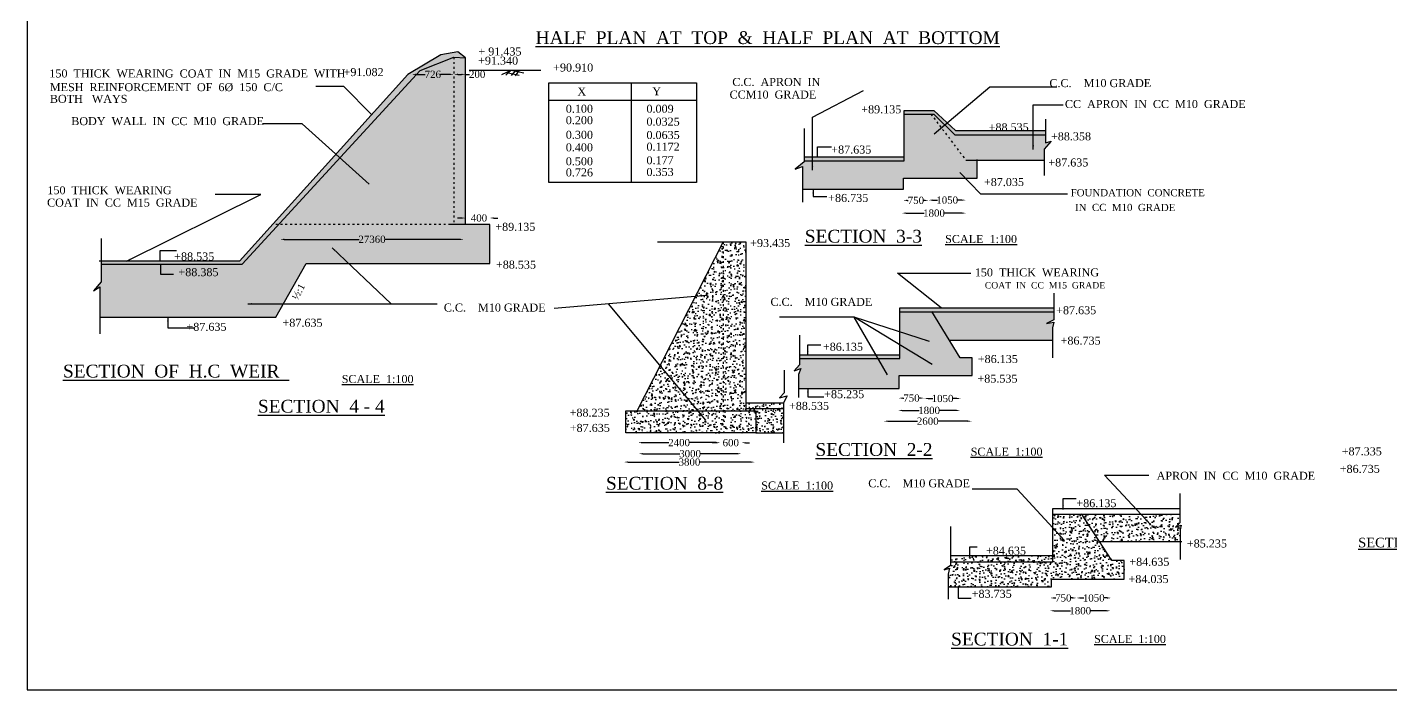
# Model space of a CAD drawing. Header units: millimetres. Extents: x 3593 to 178538, y 3198 to 112980.
# Drawn here: x 3593 to 88781, y 3198 to 44613 of the extents above; entities that cross this region are included whole.
import ezdxf

# ---------------------------------------------------------------- set-up
doc = ezdxf.new("R2010")
doc.units = ezdxf.units.MM
doc.header["$MEASUREMENT"] = 0
doc.header["$PDMODE"] = 66
doc.header["$PDSIZE"] = 170
doc.linetypes.add('ACAD_ISO03W100', pattern=[30, 12, -18])
for name, color, linetype in [('DIM', 5, 'Continuous'), ('DOT LINE', 3, 'ACAD_ISO03W100'), ('DWG. LINE', 1, 'Continuous'), ('HATCH', 2, 'Continuous'), ('TEXT', 7, 'Continuous')]:
    doc.layers.add(name, color=color, linetype=linetype)
doc.layers.add('TITLE', color=7, linetype='Continuous', lineweight=30)
doc.styles.get("Standard").update_dxf_attribs({"font": 'TIMES.TTF', "height": 450})
doc.dimstyles.get("Standard").update_dxf_attribs({"dimtxt": 450, "dimasz": 250, "dimexe": 0.18, "dimexo": 0.0625, "dimgap": 0.09, "dimtad": 0, "dimtih": 1, "dimtoh": 1, "dimdec": 1, "dimzin": 0, "dimdsep": 46, "dimtxsty": 'Standard', "dimcen": 0.09, "dimse1": 1, "dimse2": 1, "dimclrd": 5, "dimclre": 5, "dimclrt": 4, "dimadec": 0, "dimazin": 0, "dimtfac": 1, "dimtdec": 1, "dimtofl": 0, "dimtmove": 0, "dimatfit": 3, "dimfxl": 1, "dimtolj": 1, "dimtzin": 0, "dimarcsym": 0})
pattern_1 = [(50, (0, 0), (717.26, -62.752), [75, -825]), (355, (0, 0), (-138.7513, 752.192), [60, -660]), (100.4514, (59.8, -5.2), (578.5094, 689.4395), [63.74, -701.142]), (46.1842, (0, 200), (1067.241, -165.519), [112.5, -1237.5]), (96.6356, (88.9, 186.2), (934.663, 974.118), [95.61, -1051.713]), (351.1842, (0, 200), (934.662, 974.119), [90, -990]), (21, (100, 150), (596.907, -402.619), [75, -825]), (326, (100, 150), (243.3153, 725.15), [60, -660]), (71.4514, (149.74, 116.45), (840.2226, 322.5305), [63.74, -701.142]), (37.5, (0, 0), (12.15986, 332.89385), [0, -652, 0, -670, 0, -662.5]), (7.5, (0, 0), (263.0695, 394.4117), [0, -382, 0, -637, 0, -252.5]), (327.5, (-223, 0), (533.8224, -22.5549), [0, -250, 0, -780, 0, -1035]), (317.5, (-323, 0), (583.1862, 100.105), [0, -325, 0, -518, 0, -735])]

# ---------------------------------------------------------------- blocks, each defined once
blk = doc.blocks.new('*D41')
at = {"layer": 'Defpoints', "color": 0}
for p in [(27618, 41668), (30247, 41668), (30247, 41668)]:
    blk.add_point(p, dxfattribs=at)
at = {"layer": 'DIM', "color": 5, "lineweight": -2}
for p, q in [((27868, 41668), (28459, 41668)), ((29997, 41668), (29406, 41668))]:
    blk.add_line(p, q, dxfattribs=at)
at = {"layer": 'DIM', "color": 5}
for points in [[(27868, 41710), (27868, 41627), (27618, 41668)], [(29997, 41710), (29997, 41627), (30247, 41668)]]:
    blk.add_solid(points, dxfattribs=at)
at = {"layer": 'DIM', "color": 4, "insert": (28932, 41668), "char_height": 450, "attachment_point": 5}
blk.add_mtext('\\A1;726', dxfattribs=at)
blk = doc.blocks.new('*D42')
at = {"layer": 'Defpoints', "color": 0}
for p in [(30247, 41668), (30974, 41668), (30974, 41668)]:
    blk.add_point(p, dxfattribs=at)
at = {"layer": 'DIM', "color": 5, "lineweight": -2}
for p, q in [((30497, 41668), (30724, 41668)), ((30974, 41668), (31224, 41668))]:
    blk.add_line(p, q, dxfattribs=at)
at = {"layer": 'DIM', "color": 5}
for points in [[(30497, 41710), (30497, 41627), (30247, 41668)], [(30724, 41710), (30724, 41627), (30974, 41668)]]:
    blk.add_solid(points, dxfattribs=at)
at = {"layer": 'DIM', "color": 4, "insert": (31703, 41668), "char_height": 450, "attachment_point": 5}
blk.add_mtext('\\A1;200', dxfattribs=at)
blk = doc.blocks.new('*D43')
at = {"layer": 'Defpoints', "color": 0}
for p in [(19396, 31550), (30869, 31550), (30869, 31354)]:
    blk.add_point(p, dxfattribs=at)
at = {"layer": 'DIM', "color": 5, "lineweight": -2}
for p, q in [((19646, 31354), (24321, 31354)), ((30619, 31354), (25944, 31354))]:
    blk.add_line(p, q, dxfattribs=at)
at = {"layer": 'DIM', "color": 5}
for points in [[(19646, 31396), (19646, 31312), (19396, 31354)], [(30619, 31396), (30619, 31312), (30869, 31354)]]:
    blk.add_solid(points, dxfattribs=at)
at = {"layer": 'DIM', "color": 4, "insert": (25132, 31354), "char_height": 450, "attachment_point": 5}
blk.add_mtext('\\A1;27360', dxfattribs=at)
blk = doc.blocks.new('*D44')
at = {"layer": 'Defpoints', "color": 0}
for p in [(30974, 32814), (32485, 32814), (32485, 32688)]:
    blk.add_point(p, dxfattribs=at)
at = {"layer": 'DIM', "color": 5, "lineweight": -2}
for p, q in [((30724, 32688), (30474, 32688)), ((32735, 32688), (32985, 32688))]:
    blk.add_line(p, q, dxfattribs=at)
at = {"layer": 'DIM', "color": 5}
for points in [[(30724, 32729), (30724, 32646), (30974, 32688)], [(32735, 32729), (32735, 32646), (32485, 32688)]]:
    blk.add_solid(points, dxfattribs=at)
at = {"layer": 'DIM', "color": 4, "insert": (31730, 32688), "char_height": 450, "attachment_point": 5}
blk.add_mtext('\\A1; 400', dxfattribs=at)
blk = doc.blocks.new('*D45')
at = {"layer": 'Defpoints', "color": 0}
for p in [(41752, 18670), (46886, 18670), (46886, 18644)]:
    blk.add_point(p, dxfattribs=at)
at = {"layer": 'DIM', "color": 5, "lineweight": -2}
for p, q in [((42002, 18644), (43673, 18644)), ((46636, 18644), (44965, 18644))]:
    blk.add_line(p, q, dxfattribs=at)
at = {"layer": 'DIM', "color": 5}
for points in [[(42002, 18685), (42002, 18602), (41752, 18644)], [(46636, 18685), (46636, 18602), (46886, 18644)]]:
    blk.add_solid(points, dxfattribs=at)
at = {"layer": 'DIM', "color": 4, "insert": (44319, 18644), "char_height": 450, "attachment_point": 5}
blk.add_mtext('\\A1;2400', dxfattribs=at)
blk = doc.blocks.new('*D46')
at = {"layer": 'Defpoints', "color": 0}
for p in [(46882, 18643), (48214, 18643), (48214, 18640)]:
    blk.add_point(p, dxfattribs=at)
at = {"layer": 'DIM', "color": 5, "lineweight": -2}
for p, q in [((46632, 18640), (46382, 18640)), ((48464, 18640), (48714, 18640))]:
    blk.add_line(p, q, dxfattribs=at)
at = {"layer": 'DIM', "color": 5}
for points in [[(46632, 18681), (46632, 18598), (46882, 18640)], [(48464, 18681), (48464, 18598), (48214, 18640)]]:
    blk.add_solid(points, dxfattribs=at)
at = {"layer": 'DIM', "color": 4, "insert": (47548, 18640), "char_height": 450, "attachment_point": 5}
blk.add_mtext('\\A1;600', dxfattribs=at)
blk = doc.blocks.new('*D47')
at = {"layer": 'Defpoints', "color": 0}
for p in [(41807, 17992), (48203, 17992), (48203, 17952)]:
    blk.add_point(p, dxfattribs=at)
at = {"layer": 'DIM', "color": 5, "lineweight": -2}
for p, q in [((42057, 17952), (44366, 17952)), ((47953, 17952), (45644, 17952))]:
    blk.add_line(p, q, dxfattribs=at)
at = {"layer": 'DIM', "color": 5}
for points in [[(42057, 17994), (42057, 17910), (41807, 17952)], [(47953, 17994), (47953, 17910), (48203, 17952)]]:
    blk.add_solid(points, dxfattribs=at)
at = {"layer": 'DIM', "color": 4, "insert": (45005, 17952), "char_height": 450, "attachment_point": 5}
blk.add_mtext('\\A1;3000', dxfattribs=at)
blk = doc.blocks.new('*D48')
at = {"layer": 'Defpoints', "color": 0}
for p in [(40877, 17398), (49054, 17431), (49054, 17398)]:
    blk.add_point(p, dxfattribs=at)
at = {"layer": 'DIM', "color": 5, "lineweight": -2}
for p, q in [((41127, 17431), (44327, 17431)), ((48804, 17431), (45605, 17431))]:
    blk.add_line(p, q, dxfattribs=at)
at = {"layer": 'DIM', "color": 5}
for points in [[(41127, 17473), (41127, 17389), (40877, 17431)], [(48804, 17473), (48804, 17389), (49054, 17431)]]:
    blk.add_solid(points, dxfattribs=at)
at = {"layer": 'DIM', "color": 4, "insert": (44966, 17431), "char_height": 450, "attachment_point": 5}
blk.add_mtext('\\A1;3800', dxfattribs=at)
blk = doc.blocks.new('*D49')
at = {"layer": 'Defpoints', "color": 0}
for p in [(58040, 21499), (59632, 21499), (59632, 21430)]:
    blk.add_point(p, dxfattribs=at)
at = {"layer": 'DIM', "color": 5, "lineweight": -2}
for p, q in [((58290, 21430), (58362, 21430)), ((59382, 21430), (59310, 21430))]:
    blk.add_line(p, q, dxfattribs=at)
at = {"layer": 'DIM', "color": 5}
for points in [[(58290, 21472), (58290, 21388), (58040, 21430)], [(59382, 21472), (59382, 21388), (59632, 21430)]]:
    blk.add_solid(points, dxfattribs=at)
at = {"layer": 'DIM', "color": 4, "insert": (58836, 21430), "char_height": 450, "attachment_point": 5}
blk.add_mtext('\\A1;750', dxfattribs=at)
blk = doc.blocks.new('*D50')
at = {"layer": 'Defpoints', "color": 0}
for p in [(59632, 21430), (61929, 21430), (61929, 21403)]:
    blk.add_point(p, dxfattribs=at)
at = {"layer": 'DIM', "color": 5, "lineweight": -2}
for p, q in [((59882, 21403), (60166, 21403)), ((61679, 21403), (61394, 21403))]:
    blk.add_line(p, q, dxfattribs=at)
at = {"layer": 'DIM', "color": 5}
for points in [[(59882, 21445), (59882, 21361), (59632, 21403)], [(61679, 21445), (61679, 21361), (61929, 21403)]]:
    blk.add_solid(points, dxfattribs=at)
at = {"layer": 'DIM', "color": 4, "insert": (60780, 21403), "char_height": 450, "attachment_point": 5}
blk.add_mtext('\\A1;1050', dxfattribs=at)
blk = doc.blocks.new('*D51')
at = {"layer": 'Defpoints', "color": 0}
for p in [(57998, 20692), (61882, 20692), (61882, 20660)]:
    blk.add_point(p, dxfattribs=at)
at = {"layer": 'DIM', "color": 5, "lineweight": -2}
for p, q in [((58248, 20660), (59326, 20660)), ((61632, 20660), (60554, 20660))]:
    blk.add_line(p, q, dxfattribs=at)
at = {"layer": 'DIM', "color": 5}
for points in [[(58248, 20702), (58248, 20618), (57998, 20660)], [(61632, 20702), (61632, 20618), (61882, 20660)]]:
    blk.add_solid(points, dxfattribs=at)
at = {"layer": 'DIM', "color": 4, "insert": (59940, 20660), "char_height": 450, "attachment_point": 5}
blk.add_mtext('\\A1;1800', dxfattribs=at)
blk = doc.blocks.new('*D52')
at = {"layer": 'Defpoints', "color": 0}
for p in [(57107, 19965), (62603, 19986), (62603, 19965)]:
    blk.add_point(p, dxfattribs=at)
at = {"layer": 'DIM', "color": 5, "lineweight": -2}
for p, q in [((57357, 19986), (59209, 19986)), ((62353, 19986), (60501, 19986))]:
    blk.add_line(p, q, dxfattribs=at)
at = {"layer": 'DIM', "color": 5}
for points in [[(57357, 20028), (57357, 19944), (57107, 19986)], [(62353, 20028), (62353, 19944), (62603, 19986)]]:
    blk.add_solid(points, dxfattribs=at)
at = {"layer": 'DIM', "color": 4, "insert": (59855, 19986), "char_height": 450, "attachment_point": 5}
blk.add_mtext('\\A1;2600', dxfattribs=at)
blk = doc.blocks.new('*D53')
at = {"layer": 'Defpoints', "color": 0}
for p in [(58320, 33800), (59908, 33800), (59908, 33790)]:
    blk.add_point(p, dxfattribs=at)
at = {"layer": 'DIM', "color": 5, "lineweight": -2}
for p, q in [((58570, 33790), (58639, 33790)), ((59658, 33790), (59588, 33790))]:
    blk.add_line(p, q, dxfattribs=at)
at = {"layer": 'DIM', "color": 5}
for points in [[(58570, 33832), (58570, 33749), (58320, 33790)], [(59658, 33832), (59658, 33749), (59908, 33790)]]:
    blk.add_solid(points, dxfattribs=at)
at = {"layer": 'DIM', "color": 4, "insert": (59114, 33790), "char_height": 450, "attachment_point": 5}
blk.add_mtext('\\A1;750', dxfattribs=at)
blk = doc.blocks.new('*D54')
at = {"layer": 'Defpoints', "color": 0}
for p in [(59908, 33790), (62231, 33808), (62231, 33790)]:
    blk.add_point(p, dxfattribs=at)
at = {"layer": 'DIM', "color": 5, "lineweight": -2}
for p, q in [((60158, 33808), (60455, 33808)), ((61981, 33808), (61683, 33808))]:
    blk.add_line(p, q, dxfattribs=at)
at = {"layer": 'DIM', "color": 5}
for points in [[(60158, 33849), (60158, 33766), (59908, 33808)], [(61981, 33849), (61981, 33766), (62231, 33808)]]:
    blk.add_solid(points, dxfattribs=at)
at = {"layer": 'DIM', "color": 4, "insert": (61069, 33808), "char_height": 450, "attachment_point": 5}
blk.add_mtext('\\A1;1050', dxfattribs=at)
blk = doc.blocks.new('*D55')
at = {"layer": 'Defpoints', "color": 0}
for p in [(58246, 33052), (62244, 33052), (62244, 32993)]:
    blk.add_point(p, dxfattribs=at)
at = {"layer": 'DIM', "color": 5, "lineweight": -2}
for p, q in [((58496, 32993), (59631, 32993)), ((61994, 32993), (60859, 32993))]:
    blk.add_line(p, q, dxfattribs=at)
at = {"layer": 'DIM', "color": 5}
for points in [[(58496, 33035), (58496, 32951), (58246, 32993)], [(61994, 33035), (61994, 32951), (62244, 32993)]]:
    blk.add_solid(points, dxfattribs=at)
at = {"layer": 'DIM', "color": 4, "insert": (60245, 32993), "char_height": 450, "attachment_point": 5}
blk.add_mtext('\\A1;1800', dxfattribs=at)
blk = doc.blocks.new('*D56')
at = {"layer": 'Defpoints', "color": 0}
for p in [(67502, 8952), (69147, 8952), (69147, 8935)]:
    blk.add_point(p, dxfattribs=at)
at = {"layer": 'DIM', "color": 5, "lineweight": -2}
for p, q in [((67752, 8935), (67850, 8935)), ((68897, 8935), (68799, 8935))]:
    blk.add_line(p, q, dxfattribs=at)
at = {"layer": 'DIM', "color": 5}
for points in [[(67752, 8977), (67752, 8893), (67502, 8935)], [(68897, 8977), (68897, 8893), (69147, 8935)]]:
    blk.add_solid(points, dxfattribs=at)
at = {"layer": 'DIM', "color": 4, "insert": (68324, 8935), "char_height": 450, "attachment_point": 5}
blk.add_mtext('\\A1;750', dxfattribs=at)
blk = doc.blocks.new('*D57')
at = {"layer": 'Defpoints', "color": 0}
for p in [(69147, 8935), (71305, 8935), (71305, 8935)]:
    blk.add_point(p, dxfattribs=at)
at = {"layer": 'DIM', "color": 5, "lineweight": -2}
for p, q in [((69397, 8935), (69612, 8935)), ((71055, 8935), (70840, 8935))]:
    blk.add_line(p, q, dxfattribs=at)
at = {"layer": 'DIM', "color": 5}
for points in [[(69397, 8977), (69397, 8893), (69147, 8935)], [(71055, 8977), (71055, 8893), (71305, 8935)]]:
    blk.add_solid(points, dxfattribs=at)
at = {"layer": 'DIM', "color": 4, "insert": (70226, 8935), "char_height": 450, "attachment_point": 5}
blk.add_mtext('\\A1;1050', dxfattribs=at)
blk = doc.blocks.new('*D58')
at = {"layer": 'Defpoints', "color": 0}
for p in [(67495, 8128), (71268, 8134), (71268, 8128)]:
    blk.add_point(p, dxfattribs=at)
at = {"layer": 'DIM', "color": 5, "lineweight": -2}
for p, q in [((67745, 8134), (68768, 8134)), ((71018, 8134), (69995, 8134))]:
    blk.add_line(p, q, dxfattribs=at)
at = {"layer": 'DIM', "color": 5}
for points in [[(67745, 8175), (67745, 8092), (67495, 8134)], [(71018, 8175), (71018, 8092), (71268, 8134)]]:
    blk.add_solid(points, dxfattribs=at)
at = {"layer": 'DIM', "color": 4, "insert": (69382, 8134), "char_height": 450, "attachment_point": 5}
blk.add_mtext('\\A1;1800', dxfattribs=at)

msp = doc.modelspace()

# ---------------------------------------------------------------- hatches: boundary and pattern name
at = {"layer": 'HATCH'}
h = msp.add_hatch(dxfattribs=at)
h.set_pattern_fill('AR-CONC', color=256, scale=100, style=0)
h.set_pattern_definition(pattern_1)
h.paths.add_polyline_path([(30247, 42738.5), (28149, 41911.5), (19302.49, 32285.5), (30033.5, 32285.5), (30247, 32285.5)], flags=17)
h.paths.add_polyline_path([(30974, 42711), (30247, 42738.5), (30247, 32285.5), (30974, 32285.5)], flags=17)
h.paths.add_polyline_path([(30484, 43077.5), (29426, 42879.5), (27361.5, 41668.5), (16847, 29995.5), (8214.5, 29995.5), (8214.5, 29797), (17015.5, 29797), (28149, 41911.5), (30247, 42738.5), (30974, 42711)])
h.paths.add_polyline_path([(32495.5, 32285.5), (30033.5, 32285.5), (19302.49, 32285.5), (17015.5, 29797), (8214.5, 29797), (8214.5, 28694.5), (7723, 28144), (8122, 28391), (8122, 26488.5), (19121.5, 26488.5), (21010.5, 29836.5), (32495.5, 29836.5)])
h.paths.add_polyline_path([(24208.41, 31696.04), (26056.59, 31696.04), (26056.59, 31011.96), (24208.41, 31011.96)], flags=24)
h = msp.add_hatch(dxfattribs=at)
h.set_pattern_fill('AR-CONC', color=256, scale=100, style=0)
h.set_pattern_definition(pattern_1)
h.paths.add_polyline_path([(67564, 37488), (67215, 37388.5), (67215, 37884.5), (61547, 37884.5), (60233, 39179.5), (60054.75, 39179.5), (62229.5, 36312), (67120, 36312), (67120, 36982)])
h.paths.add_polyline_path([(67215, 38154.5), (61585, 38154.5), (60240, 39417), (58385, 39417), (58385, 39179.5), (60233, 39179.5), (61547, 37884.5), (67215, 37884.5)])
h.paths.add_polyline_path([(60054.75, 39179.5), (58385, 39179.5), (58385, 36265.5), (52130, 36265.5), (52130, 36206), (51578, 35748.5), (52026, 35912.5), (52026, 34489), (58336.5, 34489), (58336.5, 35170), (62949.5, 35170), (62949.5, 36312), (62229.5, 36312)])
h.paths.add_polyline_path([(58385, 36517), (52130, 36517), (52130, 36265.5), (58385, 36265.5)], flags=17)
h = msp.add_hatch(dxfattribs=at)
h.set_pattern_fill('AR-CONC', color=256, scale=100, style=0)
h.set_pattern_definition(pattern_1)
h.paths.add_polyline_path([(47070, 20635), (48487, 20635), (48487, 31197), (47070, 31197)])
h.paths.add_polyline_path([(47070, 31197), (41691.97, 20635), (47070, 20635)])
h.paths.add_polyline_path([(41001, 20635), (41001, 19248.5), (49112, 19248.5), (49112, 20635)])
h.paths.add_polyline_path([(50841.5, 20771), (48487, 20771), (48487, 20635), (49112, 20635), (49112, 19248.5), (50841.5, 19248.5)])
h.paths.add_polyline_path([(50841.5, 20771), (50841.5, 21134.5), (48487, 21134.5), (48487, 20771)])
h = msp.add_hatch(dxfattribs=at)
h.set_pattern_fill('AR-CONC', color=256, scale=100, style=0)
h.set_pattern_definition(pattern_1)
h.paths.add_polyline_path([(58068, 22840), (62621.5, 22840), (62621.5, 23941.5), (61879, 23941.5), (60115.07, 26824), (58113.5, 26824), (58113.5, 23910), (51842.5, 23910), (51842.5, 23501.5), (51505, 23134), (51930.5, 23289), (51769.5, 22898.5), (51769.5, 22039.5), (58068, 22039.5)])
h.paths.add_polyline_path([(58113.5, 24108), (51842.5, 24108), (51842.5, 23910), (58113.5, 23910)], flags=17)
h.paths.add_polyline_path([(67640, 25817), (67733.5, 26168.5), (67279.5, 26084), (67727.5, 26328.5), (67727.5, 26824), (60115.07, 26824), (61200.42, 25050.39), (67640, 25050.39)])
h.paths.add_polyline_path([(67727.5, 27063), (58113.5, 27063), (58113.5, 26824), (67727.5, 26824)])
h = msp.add_hatch(dxfattribs=at)
h.set_pattern_fill('AR-CONC', color=256, scale=100, style=0)
h.set_pattern_definition(pattern_1)
h.paths.add_polyline_path([(72123.5, 11287.5), (71360, 11287.5), (69471.53, 14178), (67672.5, 14178), (67672.5, 11184), (61280, 11184), (61280, 10957.5), (60885.5, 10694.5), (61214, 10793), (61132, 10421), (61132, 9639), (67593, 9639), (67593, 10116), (72123.5, 10116)])
h.paths.add_polyline_path([(67672.5, 11574.5), (61280, 11574.5), (61280, 11184), (67672.5, 11184)], flags=17)
h.paths.add_polyline_path([(75607, 14178), (69471.53, 14178), (70592.48, 12462.27), (75625.5, 12462.27), (75625.5, 13191.5), (75691.5, 13480.5), (75340.5, 13360.5), (75607, 13623)])

# ---------------------------------------------------------------- linework, layer by layer
at = {"layer": 'DOT LINE', "ltscale": 10}
for points in [[(30247, 42738.5), (30247, 32285.5)], [(60054.75, 39179.5), (62229.5, 36312)], [(30033.5, 32285.5), (19080.5, 32285.5)], [(47070, 31197), (47070, 20635)]]:
    msp.add_lwpolyline(points, dxfattribs=at)
at = {"layer": 'DWG. LINE'}
for points in [[(30974, 42711), (30484, 43077.5), (29426, 42879.5), (27361.5, 41668.5), (16847, 29995.5), (8084.5, 29995.5)], [(8218.5, 29797), (17015.5, 29797), (28149, 41911.5), (30247, 42738.5), (30974, 42711)], [(30974, 32285.5), (30974, 42711)], [(31209, 41920), (35677, 41920)], [(45412.5, 34917), (36189.99, 34917), (36189.99, 41133.85), (45412.5, 41133.85)], [(41331.49, 41133.85), (41331.49, 34917)], [(45412.5, 41133.85), (45412.5, 34917)], [(36189.99, 40063.56), (45412.5, 40063.56)], [(52130, 36265.5), (58385, 36265.5), (58385, 39417), (60240, 39417), (61585, 38154.5), (67215, 38154.5)], [(58385, 39179.5), (60233, 39179.5), (61547, 37884.5), (67215, 37884.5)], [(67215, 38868), (67215, 37388.5), (67564, 37488), (67120, 36982), (67120, 35338.5)], [(52130, 38291.5), (52130, 36206), (51578, 35748.5), (52026, 35912.5), (52026, 33687.5)], [(52026, 34489), (58336.5, 34489), (58336.5, 35170), (62949.5, 35170), (62949.5, 36339)], [(52130, 36517), (58385, 36517)], [(62229.5, 36312), (67120, 36312)], [(8122, 26488.5), (19121.5, 26488.5), (21010.5, 29836.5), (32495.5, 29836.5), (32495.5, 32285.5), (30033.5, 32285.5)], [(8214.5, 31412), (8214.5, 28694.5), (7723, 28144), (8122, 28391), (8122, 25437.5)], [(47070, 31197), (41638, 20529)], [(42970, 31197), (48487, 31197), (48487, 20635)], [(67727.5, 27988), (67727.5, 26328.5), (67279.5, 26084), (67733.5, 26168.5), (67640, 25817), (67640, 23954.5)], [(51769.5, 22039.5), (58068, 22039.5), (58068, 22840), (62621.5, 22840), (62621.5, 23941.5), (61879, 23941.5), (60101, 26847)], [(51842.5, 23910), (58113.5, 23910), (58113.5, 27063), (67727.5, 27063)], [(58113.5, 26824), (67727.5, 26824)], [(51842.5, 25357.5), (51842.5, 23501.5), (51505, 23134), (51930.5, 23289), (51769.5, 22898.5), (51769.5, 21476.5)], [(61200.42, 25050.39), (67640, 25050.39)], [(58113.5, 24108), (51842.5, 24108)], [(50899.5, 21777.5), (50899.5, 23167.5)], [(50899.5, 21777.5), (50596.5, 21457), (51069, 21561.5), (50841.5, 21134.5), (50841.5, 18638)], [(48487, 21134.5), (50841.5, 21134.5)], [(48487, 20771), (50841.5, 20771)], [(49112, 19248.5), (50841.5, 19248.5)], [(75607, 15470.5), (75607, 13623), (75340.5, 13360.5), (75691.5, 13480.5), (75625.5, 13191.5), (75625.5, 11338.5)], [(61280, 11184), (67672.5, 11184), (67672.5, 14529), (75607, 14529)], [(61132, 9639), (67593, 9639), (67593, 10116), (72123.5, 10116), (72123.5, 11287.5), (71360, 11287.5), (69465, 14188)], [(67672.5, 14178), (75607, 14178)], [(61280, 13406), (61280, 10957.5), (60885.5, 10694.5), (61214, 10793), (61132, 10421), (61132, 8857)], [(70592.48, 12462.27), (75739.5, 12462.27)], [(67672.5, 11574.5), (61280, 11574.5)]]:
    msp.add_lwpolyline(points, dxfattribs=at)
msp.add_lwpolyline([(41001, 20635), (49112, 20635), (49112, 19248.5), (41001, 19248.5)], close=True, dxfattribs=at)
at = {"layer": 'HATCH'}
for points in [[(33245, 41663), (33822, 41920)], [(33486.5, 41618), (33822, 41920)], [(33533.5, 41791.5), (34332, 41622)], [(33822, 41920), (34626, 41756)], [(34116, 41920), (33829, 41607)], [(34324.5, 41920), (34067.5, 41573.5)]]:
    msp.add_lwpolyline(points, dxfattribs=at)
at = {"layer": 'TITLE'}
msp.add_lwpolyline([(178352, 112980), (3593, 112980), (3593, 3198), (178352, 3198)], close=True, dxfattribs=at)

# ---------------------------------------------------------------- texts
at = {"layer": 'TEXT'}
for s, height, p in [('+91.340', 500, (31758.01, 42275.74)), ('+ 91.435', 500, (31780.51, 42849.24)), ('150  THICK  WEARING  COAT  IN  M15  GRADE  WITH', 500, (4974, 41474)), ('+91.082', 500, (23355.01, 41558.74)), ('+90.910', 500, (36450.01, 41845.24)), ('MESH  REINFORCEMENT  OF  6%%C  150  C/C  ', 500, (5006.5, 40618.5)), ('C.C.  APRON  IN', 500, (47643.82, 40943.16)), ('C.C.    M10 GRADE', 500, (67457.42, 40871.35)), ('BOTH   WAYS', 500, (5006.5, 39888)), ('X', 500, (37965.68, 40341.7)), ('Y', 500, (42644.84, 40366.05)), ('CCM10  GRADE', 500, (47475.69, 40154.94)), ('CC  APRON  IN  CC  M10  GRADE', 500, (68426.5, 39563)), ('0.100', 500, (37240.01, 39268.74)), ('0.009', 500, (42280.7, 39268.74)), ('+89.135', 500, (55699.01, 39230.74)), ('BODY  WALL  IN  CC  M10  GRADE', 500, (6341.5, 38494.5)), ('0.200', 500, (37240.01, 38552.23)), ('0.0325', 500, (42280.7, 38465.25)), ('+88.535', 500, (63661.01, 38111.74)), ('0.300', 500, (37240.01, 37640.62)), ('0.0635', 500, (42280.7, 37627.9)), ('+88.358', 500, (67553.51, 37545.24)), ('0.400', 500, (37240.01, 36856.28)), ('0.1172', 500, (42280.7, 36894.87)), ('+87.635', 500, (53826.01, 36716.74)), ('0.500', 500, (37240.01, 35985.45)), ('0.726', 500, (37240.01, 35288.32)), ('0.177', 500, (42280.7, 36050.37)), ('0.353', 500, (42280.7, 35317.04)), ('+87.635', 500, (67387.51, 35910.24)), ('+87.035', 500, (63365.01, 34686.74)), ('150  THICK  WEARING', 500, (4852.31, 34175.84)), ('+86.735', 500, (53634.51, 33694.24)), ('FOUNDATION  CONCRETE', 450, (68781.47, 34044.54)), ('COAT  IN  CC  M15  GRADE', 500, (4829.5, 33402.5)), ('IN  CC  M10  GRADE', 450, (69057, 33123.5)), ('+89.135', 500, (32834.01, 31887.24)), ('+93.435', 500, (48759.01, 30872.74)), ('+88.535', 500, (12773.01, 30032.24)), ('+88.535', 500, (32875.01, 29526.24)), ('+88.385', 500, (13038.51, 29053.24)), ('150  THICK  WEARING', 500, (62795.33, 29039)), ('COAT  IN  CC  M15  GRADE', 400, (63420.37, 28282.62)), ('C.C.    M10 GRADE', 500, (29619.92, 26840.85)), ('C.C.    M10 GRADE', 500, (50029.92, 27195.35)), ('+87.635', 500, (67877.51, 26673.74)), ('+87.635', 500, (13537.51, 25633.74)), ('+87.635', 500, (19538.01, 25891.74)), ('+86.135', 500, (53303.51, 24389.24)), ('+86.735', 500, (68153.01, 24774.24)), ('+86.135', 500, (62980.51, 23623.24)), ('+85.535', 500, (62960.01, 22398.74)), ('+85.235', 500, (53381.01, 21425.74)), ('+88.235', 500, (37479.01, 20266.74)), ('+88.535', 500, (51183.51, 20692.74)), ('+87.635', 500, (37488.51, 19317.74)), ('+87.335', 500, (85721.51, 17852.74)), ('+86.735', 500, (85595.51, 16756.74)), ('C.C.    M10 GRADE', 500, (56138.92, 15853.85)), (' APRON  IN  CC  M10  GRADE', 500, (73966, 16326.5)), ('+86.135', 500, (69141.01, 14611.74)), ('+84.635', 500, (63493.01, 11639.74)), ('+85.235', 500, (76043.51, 12092.74)), ('+84.635', 500, (72449.51, 10946.24)), ('+84.035', 500, (72396.51, 9867.24)), ('+83.735', 500, (62599.51, 8945.24))]:
    msp.add_text(s, height=height, dxfattribs=at).set_placement(p)
msp.add_text('½:1', height=450, rotation=62.7376672, dxfattribs=at).set_placement((20495.61, 27518.13))
at = {"layer": 'TITLE'}
for s, height, p in [('%%UHALF  PLAN  AT  TOP  &  HALF  PLAN  AT  BOTTOM', 800, (35356.37, 43563.36)), ('%%USECTION  3-3', 800, (52172.77, 31149.94)), ('%%USCALE  1:100', 500, (60943, 31125)), ('%%USECTION  OF  H.C  WEIR  ', 800, (5824.5, 22717.5)), ('%%USCALE  1:100', 500, (23238.79, 22372.34)), ('%%USECTION  4 - 4', 800, (18004.27, 20521.44)), ('%%USECTION  2-2', 800, (52835.77, 17816.94)), ('%%USCALE  1:100', 500, (62535.79, 17828.84)), ('%%USECTION  8-8', 800, (39750.77, 15706.44)), ('%%USCALE  1:100', 500, (49450.79, 15718.34)), ('%%USECTION  OF  WING  WALL ', 600, (86746.02, 12097.98)), ('%%USECTION  1-1', 800, (61314.93, 5964.83)), ('%%USCALE  1:100', 500, (70245.29, 6123.84))]:
    msp.add_text(s, height=height, dxfattribs=at).set_placement(p)

# ---------------------------------------------------------------- dimensions: what is measured, and where the dimension line sits
at = {"layer": 'DIM'}
for p1, p2, distance, text, picture, middle in [((27618, 41668.5), (30247, 41668.5), 0, '726', '*D41', (28932.5, 41668.5)), ((30247, 41668.5), (30974, 41668.5), 0, '200', '*D42', (31703.45, 41668.5)), ((58319.5, 33800.5), (59907.5, 33800.5), -10, '750', '*D53', (59113.5, 33790.5)), ((59907.5, 33790.5), (62231, 33790.5), 17, '1050', '*D54', (61069.25, 33807.5)), ((30974, 32813.5), (32485, 32813.5), -126, ' 400', '*D44', (31729.5, 32687.5)), ((58246, 33052.5), (62244.5, 33052.5), -59.5, '1800', '*D55', (60245.25, 32993)), ((19396, 31550), (30869, 31550), -196, '27360', '*D43', (25132.5, 31354)), ((58040.5, 21499), (59631.5, 21499), -69, '750', '*D49', (58836, 21430)), ((59631.5, 21430), (61929, 21430), -27, '1050', '*D50', (60780.25, 21403)), ((57998, 20691.5), (61882, 20691.5), -31.5, '1800', '*D51', (59940, 20660)), ((57107, 19965), (62603, 19965), 21, '2600', '*D52', (59855, 19986)), ((41752.5, 18670.5), (46885.5, 18670.5), -27, '2400', '*D45', (44319, 18643.5)), ((46881.61, 18642.85), (48214, 18642.85), -3.35, '600', '*D46', (47547.8, 18639.5)), ((41807, 17992.5), (48203, 17992.5), -40.5, '3000', '*D47', (45005, 17952)), ((40877, 17398), (49054.5, 17398), 33, '3800', '*D48', (44965.75, 17431)), ((67502, 8952), (69147, 8952), -17, '750', '*D56', (68324.5, 8935)), ((69147, 8935), (71305, 8935), 0, '1050', '*D57', (70226, 8935)), ((67495, 8128.5), (71268, 8128.5), 5, '1800', '*D58', (69381.5, 8133.5))]:
    dim = msp.add_aligned_dim(p1=p1, p2=p2, distance=distance, text=text, dimstyle='Standard', dxfattribs=at)
    dim.commit()
    dim.dimension.update_dxf_attribs({"geometry": picture, "text_midpoint": middle})

# ---------------------------------------------------------------- leaders
for points in [[(25097.2, 39154.72), (23363.5, 40918.5), (21625.5, 40918.5)], [(60251.5, 37947.5), (63736.5, 40892.5), (67923, 40892.5)], [(52656.5, 35671.5), (52656.5, 38985), (55846, 40659)], [(66450.5, 36973.5), (66450.5, 39770), (68308, 39770)], [(24958.5, 34802.5), (20771, 38574.5), (18295.5, 38574.5)], [(52960.5, 36517), (52960.5, 37128.5), (53844, 37128.5)], [(61856, 35539), (63146.5, 34204.5), (68581, 34204.5)], [(9801, 29995.5), (18180, 34162), (15330, 34162)], [(52688, 34489), (52688, 34023), (53541, 34023)], [(22648, 30833.5), (26329, 27331)], [(11891, 29995.5), (11891, 30649.5), (12921.5, 30649.5)], [(11918.5, 29797), (11918.5, 29174.5), (12739.5, 29174.5)], [(60701, 27063), (57972.5, 29241), (62541, 29241)], [(17382, 27331), (29211.5, 27331)], [(46046.5, 27851), (36512, 27034)], [(45985, 20047), (39904.28, 27324.68)], [(12369, 26488.5), (12369, 25820), (14062, 25820)], [(59968, 24962.5), (55255.5, 26480.5), (50601.5, 26480.5)], [(57338, 22887.5), (55255.5, 26480.5)], [(60130.5, 23527), (55255.5, 26480.5)], [(52365.5, 24108), (52365.5, 24768.5), (53164.5, 24768.5)], [(52356, 22039.5), (52356, 21510), (53361.5, 21510)], [(73790, 13500.5), (70903, 16602.5), (73666.5, 16602.5)], [(68407, 12518.5), (65432, 15741), (62634.5, 15741)], [(68318.5, 14461.5), (68318.5, 15145), (69120, 15145)], [(62485.5, 11515), (62485.5, 12135), (62944, 12135)], [(61760, 9639), (61760, 8928), (62577.5, 8928)]]:
    msp.add_leader(points, dimstyle='Standard', override={"dimgap": 0.09, "dimtad": 0}, dxfattribs=at)

doc.saveas('drawing.dxf')
